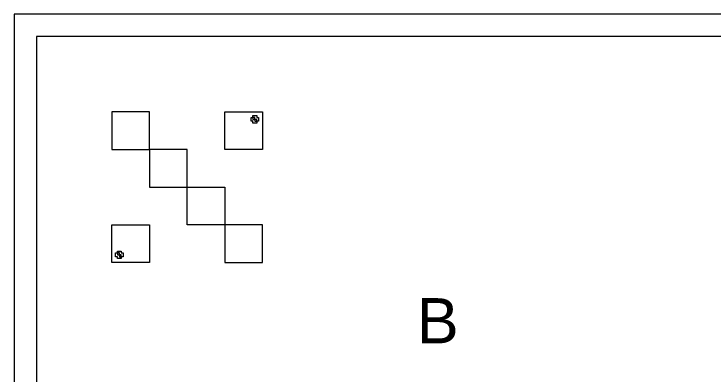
# Model space of a CAD drawing. Extents: x 1000 to 49000, y 2919 to 77300.
# Drawn here: x 26200 to 35500, y 72504 to 77300 of the extents above; entities that cross this region are included whole.
import ezdxf

# ---------------------------------------------------------------- set-up
doc = ezdxf.new("R2010")
doc.units = 13
doc.layers.add('Inner', color=4, linetype='Continuous', lineweight=0, true_color=0x00ffff)
doc.layers.add('Outer', color=1, linetype='Continuous', lineweight=0, true_color=0xff0000)
doc.styles.add('textstyle49', font='')
doc.styles.get('textstyle49').set_extended_font_data('Arial')

msp = doc.modelspace()

# ---------------------------------------------------------------- linework, layer by layer
at = {"layer": 'Inner'}
for points in [[(26200, 77300), (26200, 54700), (44800, 54700), (44800, 77300), (26200, 77300)], [(27500, 76000), (27500, 75500), (28000, 75500), (28000, 76000), (27500, 76000)], [(29000, 75500), (29000, 76000), (29500, 76000), (29500, 75500), (29000, 75500)], [(28000, 75500), (28000, 75000), (28500, 75000), (28500, 75500), (28000, 75500)], [(28500, 75000), (29000, 75000), (29000, 74500), (28500, 74500), (28500, 75000)], [(27500, 74500), (28000, 74500), (28000, 74000), (27500, 74000), (27500, 74500)], [(29000, 74500), (29000, 74000), (29500, 74000), (29500, 74500), (29000, 74500)]]:
    msp.add_lwpolyline(points, dxfattribs=at)
at = {"layer": 'Outer'}
for points in [[(26500, 77000), (26500, 55000), (44500, 55000), (44500, 77000), (26500, 77000)], [(29425, 75875), (29425, 75850), (29375, 75850), (29375, 75875), (29350, 75875), (29350, 75925), (29375, 75925), (29375, 75900), (29400, 75900), (29400, 75875), (29425, 75875)], [(29425, 75875), (29425, 75900), (29400, 75900), (29400, 75925), (29375, 75925), (29375, 75950), (29425, 75950), (29425, 75925), (29450, 75925), (29450, 75875), (29425, 75875)], [(27625, 74075), (27625, 74050), (27575, 74050), (27575, 74075), (27550, 74075), (27550, 74125), (27575, 74125), (27575, 74100), (27600, 74100), (27600, 74075), (27625, 74075)], [(27625, 74075), (27625, 74100), (27600, 74100), (27600, 74125), (27575, 74125), (27575, 74150), (27625, 74150), (27625, 74125), (27650, 74125), (27650, 74075), (27625, 74075)]]:
    msp.add_lwpolyline(points, dxfattribs=at)

# ---------------------------------------------------------------- texts
at = {"layer": 'Inner', "insert": (31550, 72925), "char_height": 600, "attachment_point": 7, "style": 'textstyle49'}
msp.add_mtext('B', dxfattribs=at)

doc.saveas('drawing.dxf')
